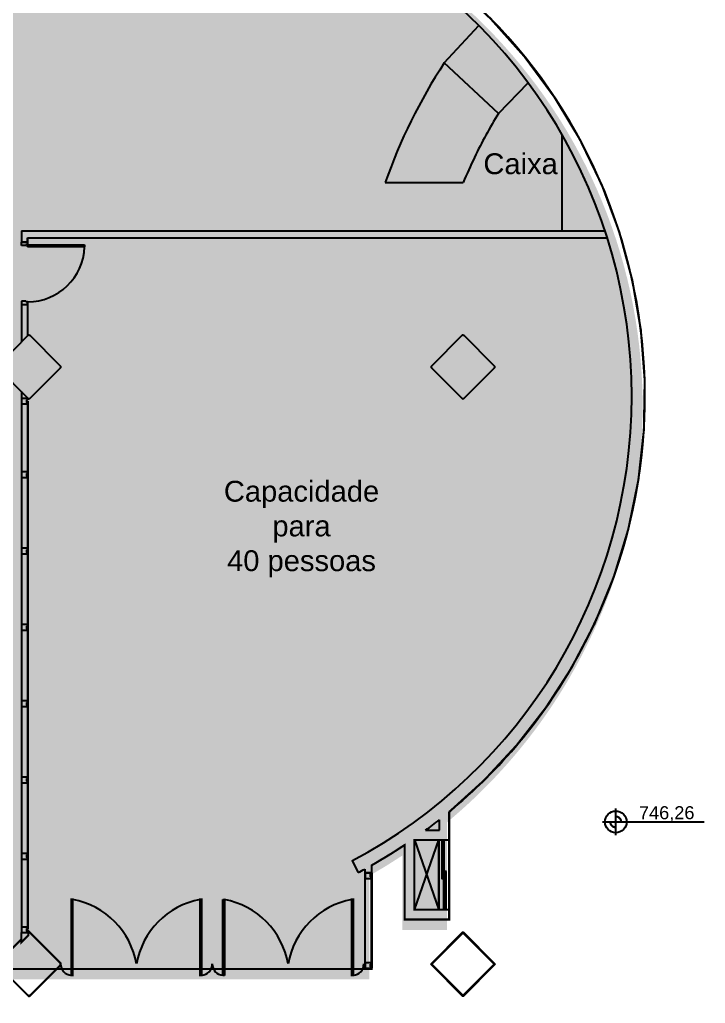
# Model space of a CAD drawing. Header units: metres. Extents: x -331 to 2982, y 362 to 2539.
# Drawn here: x 815.11 to 824.98, y 979.87 to 994.03 of the extents above; entities that cross this region are included whole.
import ezdxf
from ezdxf.enums import TextEntityAlignment as Align

# ---------------------------------------------------------------- set-up
doc = ezdxf.new("R2010")
doc.units = ezdxf.units.M
doc.layers.get('0').update_dxf_attribs({"color": 251})
doc.layers.add('_salas', color=251, linetype='Continuous', plot=False)
for name, color, linetype in [('CX', 251, 'Continuous'), ('Div', 251, 'Continuous'), ('Est', 251, 'Continuous'), ('Pis', 251, 'Continuous')]:
    doc.layers.add(name, color=color, linetype=linetype)
doc.styles.add('ARIAL', font='arial.ttf')
doc.styles.add('DESTAQUE', font='arial.ttf', dxfattribs={"height": 0.4})
doc.styles.get("Standard").update_dxf_attribs({"font": 'arial.ttf', "height": 0.3})

# ---------------------------------------------------------------- blocks, each defined once
blk = doc.blocks.new('XR_BL2_AND_MON-REV15$0$PERFIL_UNIT_ALCOA')
at = {"layer": 'CX', "color": 6}
for p, q in [((-21, 13), (-15, 13)), ((31, 13), (24, 13))]:
    blk.add_line(p, q, dxfattribs=at)
at = {"layer": 'CX'}
blk.add_lwpolyline([(-15, 19), (-15, 13), (-34, 13), (-34, 19), (-35, 19), (-35, 99), (45, 99), (45, 19), (43, 19), (43, 13), (24, 13), (24, 19)], close=True, dxfattribs=at)
blk = doc.blocks.new('XR_BL2_AND_MON-REV15$0$P_M')
at = {"layer": 'Est'}
blk.add_lwpolyline([(0.46, -0.431), (0.453, -0.424), (0.46, -0.417), (0.007, 0.035), (0, 0.028), (-0.007, 0.035), (-0.46, -0.417), (-0.453, -0.424), (-0.46, -0.431), (-0.007, -0.884), (0, -0.877), (0.007, -0.884)], close=True, dxfattribs=at)

msp = doc.modelspace()

# ---------------------------------------------------------------- hatches: boundary and pattern name
at = {"layer": '_salas', "transparency": 33554559}
h = msp.add_hatch(color=256, dxfattribs=at)
h.dxf.hatch_style = 1
h.paths.add_polyline_path([(820.145, 995.212), (820.145, 996.694), (815.201, 996.694), (815.201, 1004.348), (796.551, 1004.348), (796.551, 1005.302), (790.565, 1005.302), (790.467, 1005.302), (790.116, 1005.654), (790.076, 1005.654), (790.076, 979.868), (790.306, 979.868), (790.306, 980.058), (790.46, 980.212), (820.145, 980.212), (820.145, 981.705), (820.386, 981.847), (820.621, 981.997), (820.621, 980.922), (821.261, 980.922), (821.261, 982.473, 0.087526), (823.02, 984.545, 0.418022)])

# ---------------------------------------------------------------- linework, layer by layer
at = {"lineweight": 0}
for points in [[(790.597, 1005.452), (790.499, 1005.452), (790.148, 1005.804), (790.108, 1005.804), (790.108, 980.018), (790.338, 980.018), (790.338, 980.208), (790.492, 980.362), (820.178, 980.362), (820.178, 981.855), (820.418, 981.997), (820.653, 982.147), (820.653, 981.072), (821.293, 981.072), (821.293, 982.623, 0.087526), (823.053, 984.695)], [(823.053, 984.695, 0.418022), (820.178, 995.362)]]:
    msp.add_lwpolyline(points, format="xyb", dxfattribs=at)
msp.add_lwpolyline([(821.946, 980.432), (821.493, 980.885), (821.04, 980.432), (821.493, 979.98)], close=True, dxfattribs=at)
at = {"layer": 'Div', "lineweight": 0}
for p, q in [((815.133, 990.989), (815.133, 990.829)), ((815.133, 990.989), (823.539, 990.989)), ((815.223, 990.889), (815.223, 990.829)), ((815.223, 990.889), (823.571, 990.889)), ((815.223, 990.889), (815.223, 990.829)), ((815.223, 990.829), (815.223, 990.889)), ((815.133, 989.929), (815.133, 989.389)), ((815.223, 989.929), (815.223, 989.479))]:
    msp.add_line(p, q, dxfattribs=at)
at = {"layer": 'Div', "linetype": 'ByBlock', "lineweight": 0, "ltscale": 0.1}
for p, q in [((820.168, 981.749), (820.168, 980.376)), ((820.168, 981.746), (820.168, 980.373)), ((820.178, 981.749), (820.178, 980.376)), ((820.178, 981.746), (820.178, 980.373))]:
    msp.add_line(p, q, dxfattribs=at)
at = {"layer": 'Pis'}
for p, q in [((821.222, 993.408), (821.72, 993.949)), ((822.003, 992.68), (821.222, 993.408)), ((822.003, 992.68), (822.432, 993.124)), ((822.917, 992.367), (822.917, 990.989)), ((820.373, 991.689), (821.497, 991.689)), ((815.133, 990.989), (815.133, 990.829)), ((815.133, 990.989), (823.539, 990.989)), ((815.133, 990.829), (815.223, 990.829)), ((815.223, 990.829), (815.133, 990.829)), ((815.133, 990.829), (815.223, 990.829)), ((815.133, 990.779), (815.133, 990.829)), ((815.198, 990.779), (815.133, 990.779)), ((815.198, 990.789), (815.198, 990.779)), ((815.223, 990.789), (815.198, 990.789)), ((815.223, 990.889), (815.223, 990.829)), ((815.223, 990.889), (823.571, 990.889)), ((815.223, 990.889), (815.223, 990.829)), ((815.223, 990.829), (815.223, 990.889)), ((815.223, 990.829), (815.223, 990.759)), ((815.223, 990.759), (815.223, 990.789)), ((815.223, 990.789), (816.043, 990.789)), ((816.043, 990.759), (815.223, 990.759)), ((816.043, 990.789), (816.043, 990.759)), ((815.133, 989.979), (815.133, 989.929)), ((815.198, 989.979), (815.133, 989.979)), ((815.133, 989.979), (815.133, 989.929)), ((815.133, 989.929), (815.133, 989.389)), ((815.133, 989.929), (815.223, 989.929)), ((815.198, 989.969), (815.198, 989.979)), ((815.223, 989.969), (815.198, 989.969)), ((815.223, 989.969), (815.223, 989.929)), ((815.223, 989.929), (815.223, 989.969)), ((815.223, 989.929), (815.223, 989.479)), ((815.133, 988.676), (815.133, 980.969)), ((815.219, 988.524), (815.219, 980.937)), ((821.293, 982.625), (821.293, 982.22)), ((821.293, 982.623), (821.293, 982.217)), ((821.153, 982.36), (821.153, 982.512)), ((820.953, 982.36), (821.153, 982.36)), ((820.653, 981.075), (820.653, 982.15)), ((820.653, 981.072), (820.653, 982.147)), ((820.793, 981.215), (821.143, 982.22)), ((820.793, 982.22), (821.143, 981.215)), ((820.793, 981.215), (820.793, 982.22)), ((820.793, 982.22), (821.293, 982.22)), ((820.793, 981.212), (820.793, 982.217)), ((820.793, 981.212), (820.793, 982.217)), ((821.143, 982.217), (821.143, 981.212)), ((821.193, 982.217), (821.193, 981.667)), ((821.218, 981.667), (821.218, 982.217)), ((821.293, 982.22), (821.293, 981.215)), ((821.293, 982.217), (821.293, 981.212)), ((819.894, 981.918), (819.983, 981.75)), ((820.178, 981.749), (820.178, 981.857)), ((820.178, 981.749), (820.178, 981.857)), ((820.178, 981.746), (820.178, 981.855)), ((820.178, 981.746), (820.178, 981.855)), ((820.078, 981.802), (820.078, 981.749)), ((820.078, 981.799), (820.078, 981.746)), ((820.078, 981.796), (820.078, 981.749)), ((820.078, 981.794), (820.078, 981.746)), ((820.078, 981.749), (820.178, 981.749)), ((820.078, 981.749), (820.078, 980.376)), ((820.078, 981.746), (820.178, 981.746)), ((820.078, 981.746), (820.078, 980.373)), ((820.168, 981.749), (820.168, 980.376)), ((820.168, 981.746), (820.168, 980.373)), ((820.168, 981.746), (820.178, 981.746)), ((820.178, 981.749), (820.178, 980.376)), ((820.178, 981.746), (820.178, 980.373)), ((821.218, 981.212), (821.218, 981.767)), ((821.218, 981.767), (821.243, 981.767)), ((821.243, 981.767), (821.243, 981.212)), ((821.193, 981.667), (821.218, 981.667)), ((818.035, 980.271), (818.035, 981.363)), ((818.035, 981.363), (818.056, 981.363)), ((818.056, 981.363), (818.056, 980.271)), ((821.293, 981.215), (820.793, 981.215)), ((821.293, 981.212), (820.793, 981.212)), ((821.143, 981.212), (820.793, 981.212)), ((821.243, 981.212), (821.218, 981.212)), ((821.293, 981.215), (821.293, 981.075)), ((821.293, 981.212), (821.293, 981.072)), ((821.293, 981.075), (820.653, 981.075)), ((821.293, 981.072), (820.653, 981.072)), ((815.159, 980.887), (815.233, 980.887)), ((818.056, 980.271), (818.035, 980.271))]:
    msp.add_line(p, q, dxfattribs=at)
at = {"layer": 'Pis', "const_width": 0.03}
for points in [[(790.597, 1005.452), (790.499, 1005.452), (790.148, 1005.804), (790.108, 1005.804), (790.108, 980.018), (790.338, 980.018), (790.338, 980.208), (790.492, 980.362), (820.178, 980.362), (820.178, 981.855), (820.418, 981.997), (820.653, 982.147), (820.653, 981.072), (821.293, 981.072), (821.293, 982.623, 0.087526), (823.053, 984.695)], [(823.053, 984.695, 0.418022), (820.178, 995.362)], [(823.77, 982.48, 0.414214), (823.692, 982.558, 1)], [(823.692, 982.402, -0.414214), (823.614, 982.48, -1)]]:
    msp.add_lwpolyline(points, format="xyb", dxfattribs=at)
for points in [[(815.229, 980.937), (815.229, 988.524), (815.219, 988.524)], [(823.692, 982.285), (823.692, 982.675)], [(823.497, 982.48), (824.967, 982.48)], [(815.133, 980.892), (815.133, 980.747)], [(815.133, 980.889), (815.133, 980.811)], [(815.219, 980.937), (815.229, 980.937)], [(820.078, 980.373), (820.168, 980.373)], [(820.178, 980.373), (820.168, 980.373)], [(820.178, 980.373), (820.168, 980.373)]]:
    msp.add_lwpolyline(points, dxfattribs=at)
for points in [[(820.793, 981.215), (820.793, 982.22), (821.143, 982.22), (821.143, 981.215)], [(821.218, 981.67), (821.218, 982.22), (821.193, 982.22), (821.193, 981.67)], [(821.218, 981.215), (821.218, 981.77), (821.243, 981.77), (821.243, 981.215)], [(815.873, 980.271), (815.873, 981.363), (815.851, 981.363), (815.851, 980.271)], [(817.707, 981.363), (817.707, 980.271), (817.729, 980.271), (817.729, 981.363)], [(819.89, 980.271), (819.89, 981.363), (819.912, 981.363), (819.912, 980.271)], [(815.233, 980.909), (815.233, 980.847), (815.133, 980.747), (815.133, 980.789), (814.783, 980.439), (814.79, 980.432), (814.783, 980.425), (815.236, 979.973), (815.243, 979.98), (815.25, 979.973), (815.696, 980.418), (815.696, 980.446)], [(821.946, 980.432), (821.493, 980.885), (821.04, 980.432), (821.493, 979.98)]]:
    msp.add_lwpolyline(points, close=True, dxfattribs=at)
at = {"layer": 'Pis'}
msp.add_circle((823.692, 982.48), 0.156, dxfattribs=at)
for centre, radius, start, end in [((816.35, 988.61), 7.572, 297.9009, 62.0991), ((816.35, 988.61), 7.762, 330.5606, 60.4545), ((827.919, 989.032), 8, 146.8396, 160.6038), ((827.919, 989.032), 6.95, 148.3426, 154.2725), ((827.919, 989.032), 6.95, 154.2725, 157.5256), ((815.223, 990.79), 0.821, 270.0276, 357.8374), ((816.35, 988.61), 7.762, 309.5517, 330.5606), ((816.35, 988.61), 7.762, 309.5517, 330.5606), ((816.35, 988.61), 7.762, 306.3673, 308.224), ((816.35, 988.61), 7.762, 299.5455, 303.6638), ((816.35, 988.61), 7.762, 297.9009, 298.7005), ((815.663, 980.237), 1.145, 9.9305, 79.3967), ((817.918, 980.237), 1.145, 100.6033, 170.0695), ((817.846, 980.237), 1.145, 9.9305, 79.3967), ((820.101, 980.237), 1.145, 100.6033, 170.0695), ((815.862, 980.435), 0.164, 180, 266.1774), ((817.718, 980.435), 0.164, 273.8226, 0), ((818.045, 980.435), 0.164, 180, 266.1774), ((819.901, 980.435), 0.164, 273.8226, 0)]:
    msp.add_arc(centre, radius, start, end, dxfattribs=at)
for p in [(815.862, 980.435), (819.901, 980.435)]:
    msp.add_point(p, dxfattribs=at)

# ---------------------------------------------------------------- block references
at = {"layer": 'Pis', "rotation": 90}
for p in [(814.819, 989.032), (821.069, 989.032), (821.069, 980.432)]:
    msp.add_blockref('XR_BL2_AND_MON-REV15$0$P_M', p, dxfattribs=at)
at = {"layer": 'Pis', "xscale": -0.001000000000203727, "yscale": 0.001000000000203727, "zscale": 0.0009999999999763531, "rotation": 90}
for p in [(815.232, 988.543), (815.232, 987.484), (815.232, 986.385), (815.232, 985.286), (815.232, 984.187), (815.232, 983.089), (815.232, 981.99), (820.181, 981.711), (815.232, 980.931), (820.181, 980.418)]:
    msp.add_blockref('XR_BL2_AND_MON-REV15$0$PERFIL_UNIT_ALCOA', p, dxfattribs=at)

# ---------------------------------------------------------------- texts
at = {"layer": 'Pis'}
msp.add_text('746,26', height=0.1872, dxfattribs=at).set_placement((824.826, 982.463), align=Align.BOTTOM_RIGHT)
at = {"layer": 'Pis', "char_height": 0.3, "width": 3.68477, "attachment_point": 8}
for s, insert, style in [('Caixa', (822.322, 991.803), 'DESTAQUE'), ('Capacidade\\Ppara\\P40 pessoas', (819.167, 986.001), 'ARIAL')]:
    msp.add_mtext(s, dxfattribs=dict(at, insert=insert, style=style))

doc.saveas('drawing.dxf')
